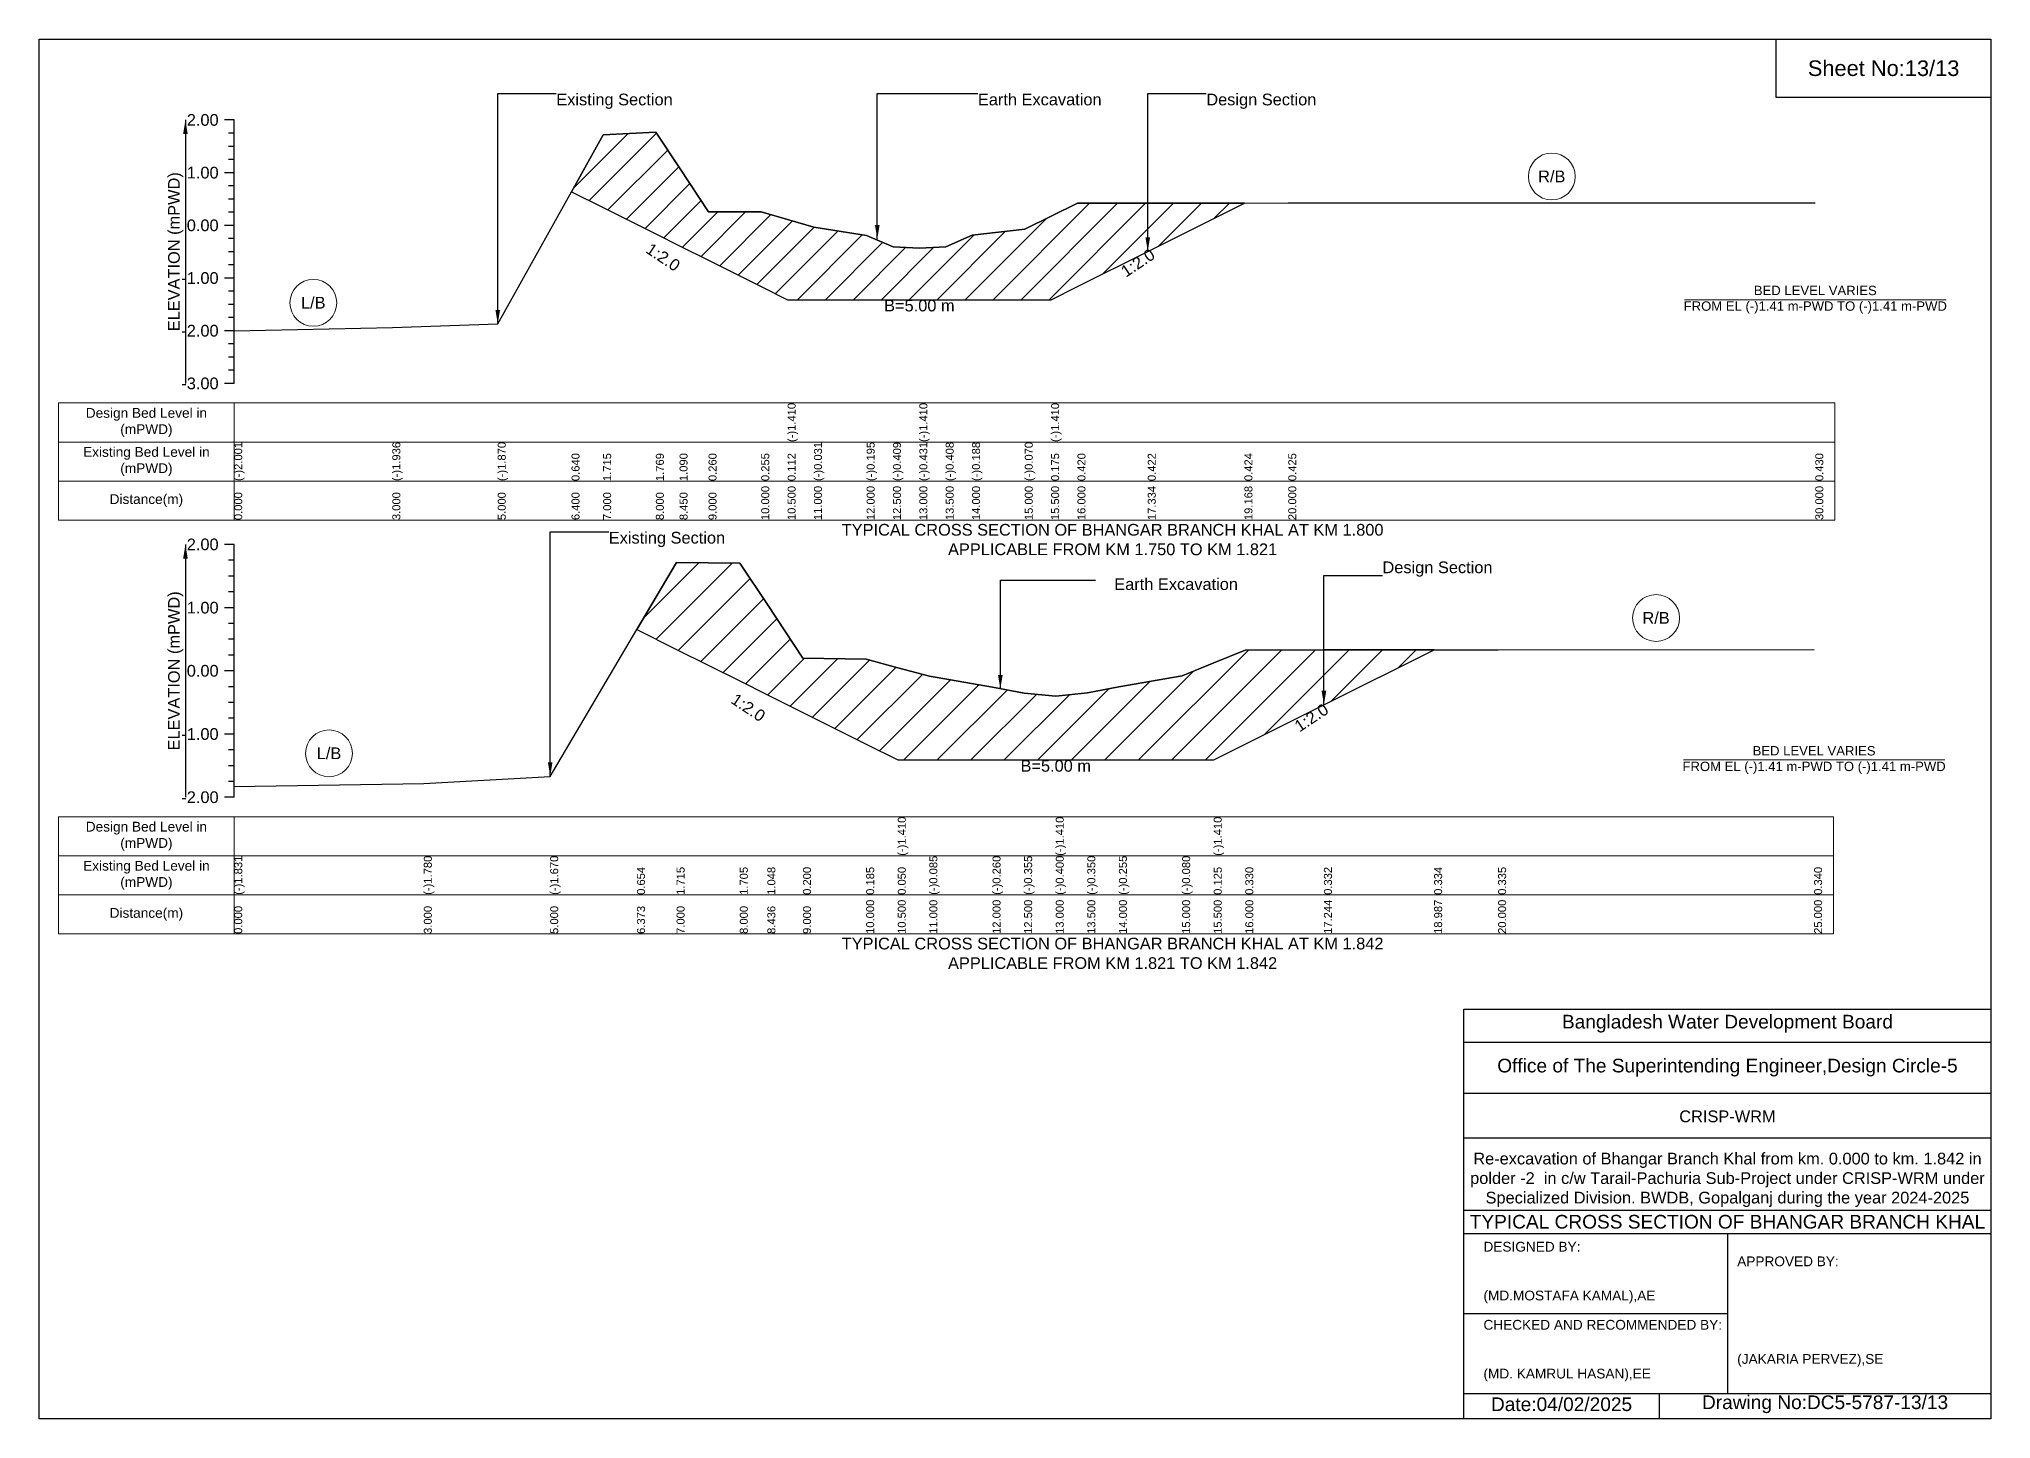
# Model space of a CAD drawing. Header units: inches. Extents: x 91000 to 238000, y -13637 to 0.
# Drawn here: x 220000 to 228000, y -5656 to 0 of the extents above; entities that cross this region are included whole.
import ezdxf

# ---------------------------------------------------------------- set-up
doc = ezdxf.new("R2010")
doc.units = ezdxf.units.IN
doc.header["$LTSCALE"] = 7
doc.header["$MEASUREMENT"] = 0
for name, color, linetype, lineweight in [('Cross section Data Border', 7, 'Continuous', 9), ('Cross Section Labels', 7, 'Continuous', 9), ('Existing_Bed_Level for Xsection', 7, 'Continuous', 25)]:
    doc.layers.add(name, color=color, linetype=linetype, lineweight=lineweight)
doc.styles.get("Standard").update_dxf_attribs({"font": 'arial.ttf'})
doc.dimstyles.get("Standard").update_dxf_attribs({"dimtxt": 0.18, "dimasz": 0.18, "dimexe": 0.18, "dimexo": 0.0625, "dimgap": 0.09, "dimtad": 0, "dimtih": 1, "dimtoh": 1, "dimdec": 4, "dimzin": 0, "dimdsep": 46, "dimtxsty": 'Standard', "dimcen": 0.09, "dimadec": 0, "dimazin": 0, "dimtfac": 1, "dimtdec": 4, "dimtofl": 0, "dimtmove": 0, "dimatfit": 3, "dimfxl": 1, "dimtolj": 1, "dimtzin": 0, "dimarcsym": 0})

msp = doc.modelspace()

# ---------------------------------------------------------------- hatches: boundary and pattern name
at = {"layer": 'Existing_Bed_Level for Xsection'}
h = msp.add_hatch(dxfattribs=at)
h.set_pattern_fill('ANSI31', color=256, scale=648, style=0)
h.paths.add_polyline_path([(222182.4, -625.6), (222312, -690.3), (222528, -798.3), (222625.2, -847), (222744, -906.3), (222960, -1014.3), (223068, -1068.3), (223176, -1068.3), (223392, -1068.3), (223500, -1068.3), (223608, -1068.3), (223716, -1068.3), (223824, -1068.3), (224040, -1068.3), (224148, -1068.3), (224256, -1014.3), (224544.1, -870.3), (224940.3, -672.2), (224544.1, -672.7), (224256, -673.1), (224148, -726), (224040, -778.9), (223824, -804.4), (223716, -851.9), (223608, -856.9), (223500, -852.1), (223392, -805.9), (223176, -770.5), (223068, -739.6), (222960, -708.7), (222744, -707.6), (222625.2, -528.4), (222528, -381.7), (222312, -393.3)])
h = msp.add_hatch(dxfattribs=at)
h.set_pattern_fill('ANSI31', color=256, scale=777, style=0)
h.paths.add_polyline_path([(222450.6, -2420.5), (222613, -2501.7), (222872, -2631.2), (222985, -2687.7), (223131, -2760.7), (223390, -2890.2), (223519.5, -2955), (223649, -2955), (223908, -2955), (224037.5, -2955), (224167, -2955), (224296.5, -2955), (224426, -2955), (224685, -2955), (224814.5, -2955), (224944, -2890.2), (225266.1, -2729.1), (225717.8, -2503.3), (225266.1, -2503.9), (224944, -2504.3), (224814.5, -2557.4), (224685, -2610.5), (224426, -2655.8), (224296.5, -2680.4), (224167, -2693.4), (224037.5, -2681.7), (223908, -2657.1), (223649, -2611.8), (223519.5, -2576.8), (223390, -2541.9), (223131, -2538), (222985, -2318.3), (222872, -2148.2), (222613, -2145.6)])

# ---------------------------------------------------------------- linework, layer by layer
for points in [[(220000, 0), (228000, 0), (228000, -5656), (220000, -5656)], [(227120, 0), (228000, 0), (228000, -240), (227120, -240)]]:
    msp.add_lwpolyline(points, close=True)
for points in [[(225840, -5656), (225840, -3976), (228000, -3976)], [(225840, -4112), (228000, -4112)], [(225840, -4320), (228000, -4320)], [(225840, -4504), (228000, -4504)], [(225840, -4800), (228000, -4800)], [(225840, -4896), (228000, -4896)], [(226920, -4896), (226920, -5552)], [(225840, -5224), (226920, -5224)], [(225840, -5552), (228000, -5552)], [(226640, -5552), (226640, -5656)]]:
    msp.add_lwpolyline(points)
at = {"layer": 'Cross section Data Border'}
for points in [[(220080, -1491.8), (227360, -1491.8), (227360, -1971.8), (220080, -1971.8)], [(220080, -3187.8), (227355, -3187.8), (227355, -3667.8), (220080, -3667.8)]]:
    msp.add_lwpolyline(points, close=True, dxfattribs=at)
for points in [[(220800, -1491.8), (220800, -1971.8)], [(220080, -1651.8), (227360, -1651.8)], [(220080, -1811.8), (227360, -1811.8)], [(220800, -3187.8), (220800, -3667.8)], [(220080, -3347.8), (227355, -3347.8)], [(220080, -3507.8), (227355, -3507.8)]]:
    msp.add_lwpolyline(points, dxfattribs=at)
at = {"layer": 'Cross Section Labels'}
for points in [[(226744.2, -1068.3), (227815.8, -1068.3)], [(226739.2, -2955), (227810.8, -2955)]]:
    msp.add_lwpolyline(points, dxfattribs=at)
for centre in [(226200, -563.4), (221124, -1081), (226627.5, -2372.9), (221188.5, -2927.9)]:
    msp.add_circle(centre, 96, dxfattribs=at)
at = {"layer": 'Existing_Bed_Level for Xsection'}
for points in [[(220800, -331.8), (220760, -331.8)], [(220800, -385.8), (220776, -385.8)], [(220800, -1411.8), (220800, -1195.8), (220800, -979.8), (220800, -763.8), (220800, -547.8), (220800, -331.8)], [(220800, -1196), (221448, -1182), (221880, -1167.7), (222182.4, -625.6), (222312, -393.3), (222528, -381.7), (222625.2, -528.4), (222744, -707.6), (222960, -708.7), (223068, -739.6), (223068, -739.6), (223176, -770.5), (223392, -805.9), (223500, -852.1), (223608, -856.9), (223608, -856.9), (223716, -851.9), (223824, -804.4), (224040, -778.9), (224148, -726), (224148, -726), (224256, -673.1), (224544.1, -672.7), (224940.3, -672.2), (225120, -672), (227280, -670.9)], [(220800, -439.8), (220776, -439.8)], [(220800, -547.8), (220760, -547.8)], [(220800, -493.8), (220776, -493.8)], [(220800, -601.8), (220776, -601.8)], [(220800, -655.8), (220776, -655.8)], [(220800, -709.8), (220776, -709.8)], [(220800, -763.8), (220760, -763.8)], [(220800, -817.8), (220776, -817.8)], [(220800, -871.8), (220776, -871.8)], [(220800, -925.8), (220776, -925.8)], [(220800, -979.8), (220760, -979.8)], [(220800, -1033.8), (220776, -1033.8)], [(220800, -1087.8), (220776, -1087.8)], [(220800, -1195.8), (220760, -1195.8)], [(220800, -1141.8), (220776, -1141.8)], [(220800, -1249.8), (220776, -1249.8)], [(220800, -1303.8), (220776, -1303.8)], [(220800, -1357.8), (220776, -1357.8)], [(220800, -1411.8), (220760, -1411.8)], [(220800, -2071.8), (220760, -2071.8)], [(220800, -3107.8), (220800, -2848.8), (220800, -2589.8), (220800, -2330.8), (220800, -2071.8)], [(220800, -2136.5), (220776, -2136.5)], [(220800, -3064), (221577, -3050.8), (222095, -3022.3), (222450.6, -2420.5), (222613, -2145.6), (222872, -2148.2), (222985, -2318.3), (223131, -2538), (223390, -2541.9), (223519.5, -2576.8), (223519.5, -2576.8), (223649, -2611.8), (223908, -2657.1), (224037.5, -2681.7), (224167, -2693.4), (224167, -2693.4), (224296.5, -2680.4), (224426, -2655.8), (224685, -2610.5), (224814.5, -2557.4), (224814.5, -2557.4), (224944, -2504.3), (225266.1, -2503.9), (225717.8, -2503.3), (225980, -2503), (227275, -2501.7)], [(220800, -2201.3), (220776, -2201.3)], [(220800, -2266), (220776, -2266)], [(220800, -2330.8), (220760, -2330.8)], [(220800, -2395.5), (220776, -2395.5)], [(220800, -2460.3), (220776, -2460.3)], [(220800, -2525), (220776, -2525)], [(220800, -2589.8), (220760, -2589.8)], [(220800, -2654.5), (220776, -2654.5)], [(220800, -2719.3), (220776, -2719.3)], [(220800, -2784), (220776, -2784)], [(220800, -2848.8), (220760, -2848.8)], [(220800, -2913.5), (220776, -2913.5)], [(220800, -2978.3), (220776, -2978.3)], [(220800, -3107.8), (220760, -3107.8)], [(220800, -3043), (220776, -3043)]]:
    msp.add_lwpolyline(points, dxfattribs=at)
for points in [[(222182.4, -625.6), (222312, -690.3), (222528, -798.3), (222625.2, -847), (222744, -906.3), (222960, -1014.3), (223068, -1068.3), (223068, -1068.3), (223176, -1068.3), (223392, -1068.3), (223500, -1068.3), (223608, -1068.3), (223608, -1068.3), (223716, -1068.3), (223824, -1068.3), (224040, -1068.3), (224148, -1068.3), (224148, -1068.3), (224256, -1014.3), (224544.1, -870.3), (224940.3, -672.2), (224544.1, -672.7), (224256, -673.1), (224148, -726), (224148, -726), (224040, -778.9), (223824, -804.4), (223716, -851.9), (223608, -856.9), (223608, -856.9), (223500, -852.1), (223392, -805.9), (223176, -770.5), (223068, -739.6), (223068, -739.6), (222960, -708.7), (222744, -707.6), (222625.2, -528.4), (222528, -381.7), (222312, -393.3)], [(222450.6, -2420.5), (222613, -2501.7), (222872, -2631.2), (222985, -2687.7), (223131, -2760.7), (223390, -2890.2), (223519.5, -2955), (223519.5, -2955), (223649, -2955), (223908, -2955), (224037.5, -2955), (224167, -2955), (224167, -2955), (224296.5, -2955), (224426, -2955), (224685, -2955), (224814.5, -2955), (224814.5, -2955), (224944, -2890.2), (225266.1, -2729.1), (225717.8, -2503.3), (225266.1, -2503.9), (224944, -2504.3), (224814.5, -2557.4), (224814.5, -2557.4), (224685, -2610.5), (224426, -2655.8), (224296.5, -2680.4), (224167, -2693.4), (224167, -2693.4), (224037.5, -2681.7), (223908, -2657.1), (223649, -2611.8), (223519.5, -2576.8), (223519.5, -2576.8), (223390, -2541.9), (223131, -2538), (222985, -2318.3), (222872, -2148.2), (222613, -2145.6)]]:
    msp.add_lwpolyline(points, close=True, dxfattribs=at)

# ---------------------------------------------------------------- texts
at = {"attachment_point": 5}
for s, insert, char_height in [('Sheet No:13/13', (227560, -120), 64), ('Bangladesh Water Development Board', (226920, -4036), 56), ('Office of The Superintending Engineer,Design Circle-5', (226920, -4216), 56)]:
    msp.add_mtext(s, dxfattribs=dict(at, insert=insert, char_height=char_height))
for s, insert, char_height, width, attachment_point in [('CRISP-WRM', (226920, -4416), 48, 2240, 5), ('Re-excavation of Bhangar Branch Khal from km. 0.000 to km. 1.842 in polder -2  in c/w Tarail-Pachuria Sub-Project under CRISP-WRM under Specialized Division. BWDB, Gopalganj during the year 2024-2025', (226920, -4676), 48, 2160, 5), ('TYPICAL CROSS SECTION OF BHANGAR BRANCH KHAL', (226920, -4848), 56, 2240, 5), ('DESIGNED BY:^J^J^J(MD.MOSTAFA KAMAL),AE', (225920, -5056), 40, 1120, 4), ('APPROVED BY:^J^J^J^J^J^J(JAKARIA PERVEZ),SE', (226960, -5216), 40, 1120, 4), ('CHECKED AND RECOMMENDED BY:^J^J^J(MD. KAMRUL HASAN),EE', (225920, -5376), 40, 1120, 4), ('Date:04/02/2025', (226240, -5596), 56, 1120, 5), ('Drawing No:DC5-5787-13/13', (227320, -5596), 56, 1760, 5)]:
    msp.add_mtext(s, dxfattribs=dict(insert=insert, char_height=char_height, width=width, attachment_point=attachment_point))
at = {"layer": 'Cross section Data Border', "char_height": 40, "width": 640, "attachment_point": 5}
for s, insert in [('Design Bed Level in (mPWD)', (220440, -1571.8)), ('Existing Bed Level in (mPWD)', (220440, -1731.8)), ('Distance(m)', (220440, -1891.8)), ('Design Bed Level in (mPWD)', (220440, -3267.8)), ('Existing Bed Level in (mPWD)', (220440, -3427.8)), ('Distance(m)', (220440, -3587.8))]:
    msp.add_mtext(s, dxfattribs=dict(at, insert=insert))
at = {"layer": 'Cross Section Labels'}
for s, insert, char_height, attachment_point in [('Existing Section', (222120, -223.8), 48, 1), ('Earth Excavation', (223848, -223.8), 48, 1), ('Design Section', (224784.1, -223.8), 48, 1), ('R/B', (226200, -563.4), 48, 5), ('BED LEVEL VARIES ^JFROM EL (-)1.41 m-PWD TO (-)1.41 m-PWD', (227280, -1068.3), 38.4, 5), ('L/B', (221124, -1081), 48, 5), ('B=5.00 m', (223608, -1068.3), 48, 2), ('TYPICAL CROSS SECTION OF BHANGAR BRANCH KHAL AT KM 1.800^JAPPLICABLE FROM KM 1.750 TO KM 1.821', (224400, -2051.8), 48, 5), ('Existing Section', (222335, -2020), 48, 1), ('Design Section', (225506.1, -2141.3), 48, 1), ('Earth Excavation', (224406.9, -2210.1), 48, 1), ('R/B', (226627.5, -2372.9), 48, 5), ('L/B', (221188.5, -2927.9), 48, 5), ('B=5.00 m', (224167, -2955), 48, 2), ('BED LEVEL VARIES ^JFROM EL (-)1.41 m-PWD TO (-)1.41 m-PWD', (227275, -2955), 38.4, 5), ('TYPICAL CROSS SECTION OF BHANGAR BRANCH KHAL AT KM 1.842^JAPPLICABLE FROM KM 1.821 TO KM 1.842', (224400, -3747.8), 48, 5)]:
    msp.add_mtext(s, dxfattribs=dict(at, insert=insert, char_height=char_height, attachment_point=attachment_point))
at = {"layer": 'Cross Section Labels', "char_height": 48, "attachment_point": 2}
for insert, rotation in [((222571.2, -874), 326.30993), ((224490.1, -897.3), 33.69007), ((222920.3, -2720.1), 326.30993), ((225201.4, -2761.5), 33.69007)]:
    msp.add_mtext('1:2.0', dxfattribs=dict(at, insert=insert, rotation=rotation))
at = {"layer": 'Existing_Bed_Level for Xsection', "char_height": 48, "attachment_point": 6}
for s, insert in [('2.00', (220736, -331.8)), ('1.00', (220736, -547.8)), ('0.00', (220736, -763.8)), ('-1.00', (220736, -979.8)), ('-2.00', (220736, -1195.8)), ('-3.00', (220736, -1411.8)), ('2.00', (220736, -2071.8)), ('1.00', (220736, -2330.8)), ('0.00', (220736, -2589.8)), ('-1.00', (220736, -2848.8)), ('-2.00', (220736, -3107.8))]:
    msp.add_mtext(s, dxfattribs=dict(at, insert=insert))
at = {"layer": 'Existing_Bed_Level for Xsection', "rotation": 90}
for s, insert, char_height, attachment_point in [('ELEVATION (mPWD)', (220560, -871.8), 48, 5), ('(-)1.410', (223068, -1651.8), 32.8, 1), ('(-)1.410', (223608, -1651.8), 32.8, 1), ('(-)1.410', (224148, -1651.8), 32.8, 1), ('(-)2.001', (220800, -1811.8), 32.8, 1), ('(-)1.936', (221448, -1811.8), 32.8, 1), ('(-)1.870', (221880, -1811.8), 32.8, 1), ('(-)0.031', (223176, -1811.8), 32.8, 1), ('(-)0.195', (223392, -1811.8), 32.8, 1), ('(-)0.409', (223500, -1811.8), 32.8, 1), ('(-)0.431', (223608, -1811.8), 32.8, 1), ('(-)0.408', (223716, -1811.8), 32.8, 1), ('(-)0.188', (223824, -1811.8), 32.8, 1), ('(-)0.070', (224040, -1811.8), 32.8, 1), ('0.640', (222182.4, -1811.8), 32.8, 1), ('1.715', (222312, -1811.8), 32.8, 1), ('1.769', (222528, -1811.8), 32.8, 1), ('1.090', (222625.2, -1811.8), 32.8, 1), ('0.260', (222744, -1811.8), 32.8, 1), ('0.255', (222960, -1811.8), 32.8, 1), ('0.112', (223068, -1811.8), 32.8, 1), ('0.175', (224148, -1811.8), 32.8, 1), ('0.420', (224256, -1811.8), 32.8, 1), ('0.422', (224544.1, -1811.8), 32.8, 1), ('0.424', (224940.3, -1811.8), 32.8, 1), ('0.425', (225120, -1811.8), 32.8, 1), ('0.430', (227280, -1811.8), 32.8, 1), ('10.000', (222960, -1971.8), 32.8, 1), ('10.500', (223068, -1971.8), 32.8, 1), ('11.000', (223176, -1971.8), 32.8, 1), ('12.000', (223392, -1971.8), 32.8, 1), ('12.500', (223500, -1971.8), 32.8, 1), ('13.000', (223608, -1971.8), 32.8, 1), ('13.500', (223716, -1971.8), 32.8, 1), ('14.000', (223824, -1971.8), 32.8, 1), ('15.000', (224040, -1971.8), 32.8, 1), ('15.500', (224148, -1971.8), 32.8, 1), ('16.000', (224256, -1971.8), 32.8, 1), ('17.334', (224544.1, -1971.8), 32.8, 1), ('19.168', (224940.3, -1971.8), 32.8, 1), ('20.000', (225120, -1971.8), 32.8, 1), ('30.000', (227280, -1971.8), 32.8, 1), ('0.000', (220800, -1971.8), 32.8, 1), ('3.000', (221448, -1971.8), 32.8, 1), ('5.000', (221880, -1971.8), 32.8, 1), ('6.400', (222182.4, -1971.8), 32.8, 1), ('7.000', (222312, -1971.8), 32.8, 1), ('8.000', (222528, -1971.8), 32.8, 1), ('8.450', (222625.2, -1971.8), 32.8, 1), ('9.000', (222744, -1971.8), 32.8, 1), ('ELEVATION (mPWD)', (220560, -2589.8), 48, 5), ('(-)1.410', (223519.5, -3347.8), 32.8, 1), ('(-)1.410', (224167, -3347.8), 32.8, 1), ('(-)1.410', (224814.5, -3347.8), 32.8, 1), ('(-)1.831', (220800, -3507.8), 32.8, 1), ('(-)1.780', (221577, -3507.8), 32.8, 1), ('(-)1.670', (222095, -3507.8), 32.8, 1), ('(-)0.085', (223649, -3507.8), 32.8, 1), ('(-)0.260', (223908, -3507.8), 32.8, 1), ('(-)0.355', (224037.5, -3507.8), 32.8, 1), ('(-)0.400', (224167, -3507.8), 32.8, 1), ('(-)0.350', (224296.5, -3507.8), 32.8, 1), ('(-)0.255', (224426, -3507.8), 32.8, 1), ('(-)0.080', (224685, -3507.8), 32.8, 1), ('0.654', (222450.6, -3507.8), 32.8, 1), ('1.715', (222613, -3507.8), 32.8, 1), ('1.705', (222872, -3507.8), 32.8, 1), ('1.048', (222985, -3507.8), 32.8, 1), ('0.200', (223131, -3507.8), 32.8, 1), ('0.185', (223390, -3507.8), 32.8, 1), ('0.050', (223519.5, -3507.8), 32.8, 1), ('0.125', (224814.5, -3507.8), 32.8, 1), ('0.330', (224944, -3507.8), 32.8, 1), ('0.332', (225266.1, -3507.8), 32.8, 1), ('0.334', (225717.8, -3507.8), 32.8, 1), ('0.335', (225980, -3507.8), 32.8, 1), ('0.340', (227275, -3507.8), 32.8, 1), ('0.000', (220800, -3667.8), 32.8, 1), ('3.000', (221577, -3667.8), 32.8, 1), ('5.000', (222095, -3667.8), 32.8, 1), ('6.373', (222450.6, -3667.8), 32.8, 1), ('7.000', (222613, -3667.8), 32.8, 1), ('8.000', (222872, -3667.8), 32.8, 1), ('8.436', (222985, -3667.8), 32.8, 1), ('9.000', (223131, -3667.8), 32.8, 1), ('10.000', (223390, -3667.8), 32.8, 1), ('10.500', (223519.5, -3667.8), 32.8, 1), ('11.000', (223649, -3667.8), 32.8, 1), ('12.000', (223908, -3667.8), 32.8, 1), ('12.500', (224037.5, -3667.8), 32.8, 1), ('13.000', (224167, -3667.8), 32.8, 1), ('13.500', (224296.5, -3667.8), 32.8, 1), ('14.000', (224426, -3667.8), 32.8, 1), ('15.000', (224685, -3667.8), 32.8, 1), ('15.500', (224814.5, -3667.8), 32.8, 1), ('16.000', (224944, -3667.8), 32.8, 1), ('17.244', (225266.1, -3667.8), 32.8, 1), ('18.987', (225717.8, -3667.8), 32.8, 1), ('20.000', (225980, -3667.8), 32.8, 1), ('25.000', (227275, -3667.8), 32.8, 1)]:
    msp.add_mtext(s, dxfattribs=dict(at, insert=insert, char_height=char_height, attachment_point=attachment_point))

# ---------------------------------------------------------------- leaders
at = {"layer": 'Cross Section Labels', "annotation_type": 0, "has_hookline": 1, "hookline_direction": 0}
for points, text_width in [([(221880, -1167.7), (221880, -223.8), (222119.9, -223.8)], 467.2), ([(223435.5, -820.3), (223435.5, -223.8), (223847.9, -223.8)], 497), ([(224544.1, -870.3), (224544.1, -223.8), (224784, -223.8)], 441.2), ([(222095, -3022.3), (222095, -2020), (222334.9, -2020)], 467.2), ([(223939.9, -2664.6), (223939.9, -2217.9), (224330.4, -2217.9)], 497), ([(225266.1, -2729.1), (225266.1, -2198.2), (225506.1, -2198.2)], 441.2)]:
    msp.add_leader(points, dimstyle='Standard', override={"dimasz": 57.6}, dxfattribs=dict(at, text_width=text_width))
at = {"layer": 'Existing_Bed_Level for Xsection'}
for points in [[(220600, -331.8), (220600, -1411.8)], [(220600, -2071.8), (220600, -3107.8)]]:
    msp.add_leader(points, dimstyle='Standard', override={"dimasz": 57.6}, dxfattribs=at)

doc.saveas('drawing.dxf')
